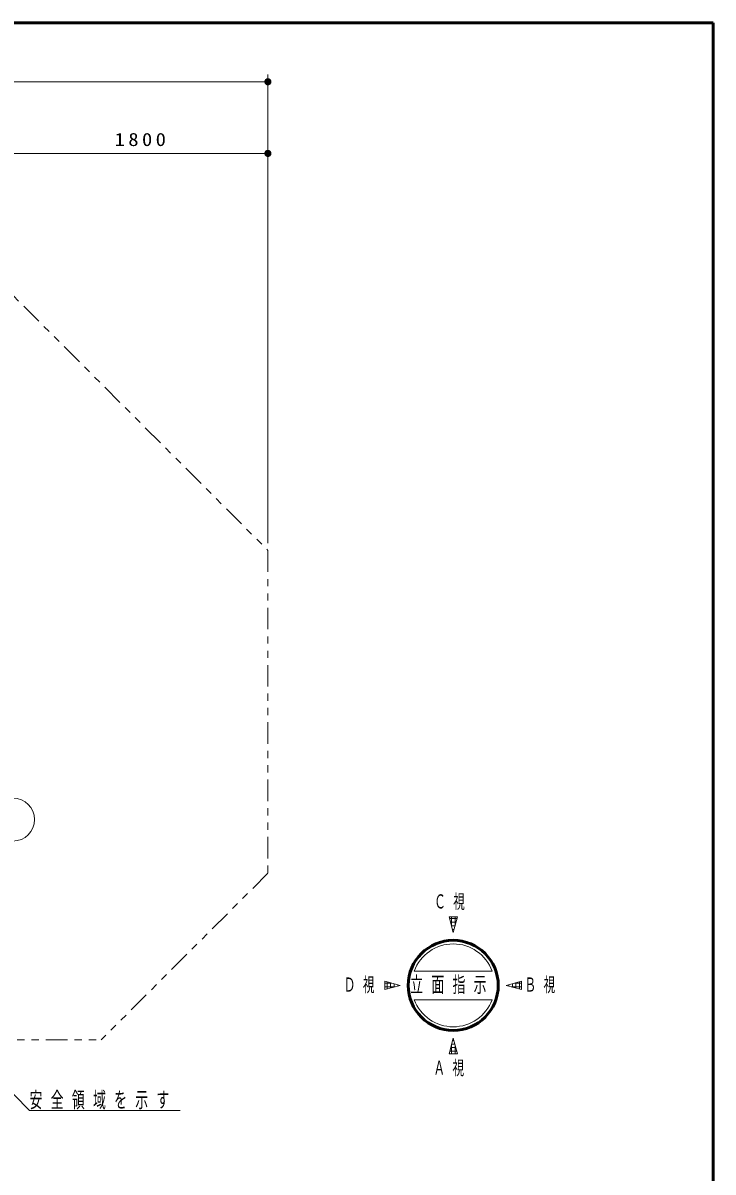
# Model space of a CAD drawing. Units: millimetres on the paper, scale 1:50. Extents: x -385 to 0, y -594 to 267.
# Drawn here: x -96.3 to 0, y 106.6 to 267 of the extents above; entities that cross this region are included whole.
import ezdxf

# ---------------------------------------------------------------- set-up
doc = ezdxf.new("R2010")
doc.units = ezdxf.units.MM
doc.linetypes.add('USER3', pattern=[8, 3, -1, 1, -1, 1, -1])
doc.layers.add('LY_1', color=140, linetype='Continuous', lineweight=50)
doc.styles.add('ＭＳ ゴシック', font='')
doc.styles.get('ＭＳ ゴシック').set_extended_font_data('MS Gothic')

# ---------------------------------------------------------------- blocks, each defined once
blk = doc.blocks.new('filled_dot')
at = {"color": 0, "linetype": 'Continuous', "lineweight": -2, "const_width": 1.25}
blk.add_lwpolyline([(-0.625, 0, 1), (0.625, 0, 1)], format="xyb", close=True, dxfattribs=at)

msp = doc.modelspace()

# ---------------------------------------------------------------- linework, layer by layer
at = {"layer": 'LY_1', "color": 7}
for p, q in [((0, 267), (-385, 267)), ((0, 0), (0, 267))]:
    msp.add_line(p, q, dxfattribs=at)
at = {"layer": 'LY_1', "color": 7, "lineweight": 13}
for p, q in [((-62.125, 249.797), (-62.125, 259.797)), ((-330.985, 258.797), (-62.125, 258.797)), ((-98.125, 248.797), (-62.125, 248.797)), ((-62.125, 194.395), (-62.125, 249.797)), ((-35.684, 142.232), (-36.842, 142.232)), ((-36.263, 140.072), (-36.842, 142.232)), ((-36.78, 142), (-35.746, 142)), ((-36.646, 141.5), (-35.88, 141.5)), ((-36.5, 140.957), (-36.5, 142.232)), ((-35.684, 142.232), (-36.263, 140.072)), ((-36, 141.054), (-36, 142.232)), ((-36.512, 141), (-36.014, 141)), ((-36.378, 140.5), (-36.148, 140.5)), ((-45.809, 132.108), (-45.809, 133.265)), ((-43.649, 132.686), (-45.809, 133.265)), ((-45.5, 132.19), (-45.5, 133.183)), ((-41.692, 134.686), (-30.834, 134.686)), ((-28.877, 132.686), (-26.717, 133.265)), ((-27, 132.183), (-27, 133.189)), ((-26.717, 132.108), (-26.717, 133.265)), ((-45.809, 133), (-44.819, 133)), ((-45.809, 132.108), (-43.649, 132.686)), ((-45.809, 132.5), (-44.344, 132.5)), ((-45, 132.324), (-45, 133.049)), ((-44.5, 132.458), (-44.5, 132.915)), ((-44, 132.592), (-44, 132.781)), ((-26.717, 132.108), (-28.877, 132.686)), ((-28.5, 132.585), (-28.5, 132.788)), ((-28.182, 132.5), (-26.717, 132.5)), ((-28, 132.451), (-28, 132.922)), ((-27.707, 133), (-26.717, 133)), ((-27.5, 132.317), (-27.5, 133.056)), ((-41.692, 130.686), (-30.834, 130.686)), ((-36.842, 123.141), (-36.263, 125.301)), ((-36.263, 125.301), (-35.684, 123.141)), ((-105.248, 125.073), (-95.396, 115.222)), ((-36.746, 123.5), (-35.78, 123.5)), ((-36.612, 124), (-35.914, 124)), ((-36.5, 123.141), (-36.5, 124.416)), ((-36.478, 124.5), (-36.048, 124.5)), ((-36.344, 125), (-36.182, 125)), ((-36, 123.141), (-36, 124.319)), ((-36.842, 123.141), (-35.684, 123.141)), ((-95.396, 115.222), (-74.396, 115.222))]:
    msp.add_line(p, q, dxfattribs=at)
at = {"layer": 'LY_1', "color": 7, "linetype": 'USER3', "lineweight": 13}
for p, q in [((-107.527, 238.797), (-62.125, 193.395)), ((-62.125, 193.395), (-62.125, 148.34)), ((-62.125, 148.34), (-85.392, 125.073)), ((-125.104, 125.073), (-85.392, 125.073))]:
    msp.add_line(p, q, dxfattribs=at)
at = {"layer": 'LY_1', "color": 7, "lineweight": 13}
msp.add_circle((-97.707, 155.821), 3, dxfattribs=at)
at = {"layer": 'LY_1'}
msp.add_circle((-36.263, 132.686), 6.286, dxfattribs=at)
at = {"layer": 'LY_1', "color": 7, "lineweight": 13}
for start, end in [(20.22325, 159.77675), (200.22325, 339.77675)]:
    msp.add_arc((-36.263, 132.686), 5.786, start, end, dxfattribs=at)

# ---------------------------------------------------------------- block references
at = {"layer": 'LY_1', "color": 7, "lineweight": 13, "xscale": 0.4, "yscale": 0.4, "rotation": 180}
for p in [(-62.125, 258.797), (-62.125, 248.797)]:
    msp.add_blockref('filled_dot', p, dxfattribs=at)

# ---------------------------------------------------------------- texts
at = {"layer": 'LY_1', "color": 7, "style": 'ＭＳ ゴシック'}
for s, insert, char_height, attachment_point in [('\\T1.33;\\W1.15;1800', (-79.704, 249.797), 1.833, 8), ('\\T1.64;\\W0.6;Ｃ視', (-36.263, 144.292), 1.979, 5), ('\\T1.64;\\W0.6;Ｄ視', (-48.869, 132.686), 1.979, 5), ('\\T1.64;\\W0.6;立面指示', (-42.263, 132.686), 2.199, 4), ('\\T1.64;\\W0.6;Ｂ視', (-23.657, 132.686), 1.979, 5), ('\\T1.64;\\W0.6;Ａ視', (-36.363, 121.081), 1.979, 5), ('\\T1.64;\\W0.6;安全領域を示す', (-95.396, 115.372), 2.199, 7)]:
    msp.add_mtext(s, dxfattribs=dict(at, insert=insert, char_height=char_height, attachment_point=attachment_point))

doc.saveas('drawing.dxf')
